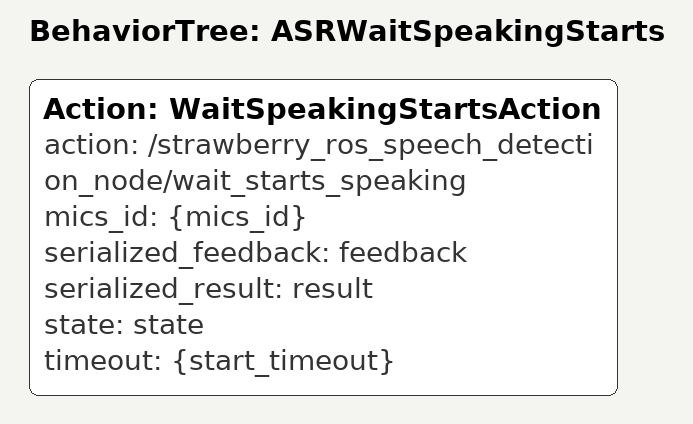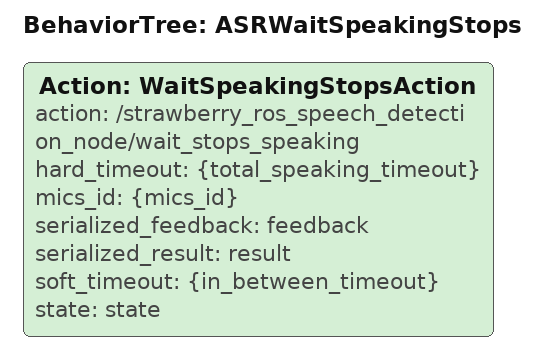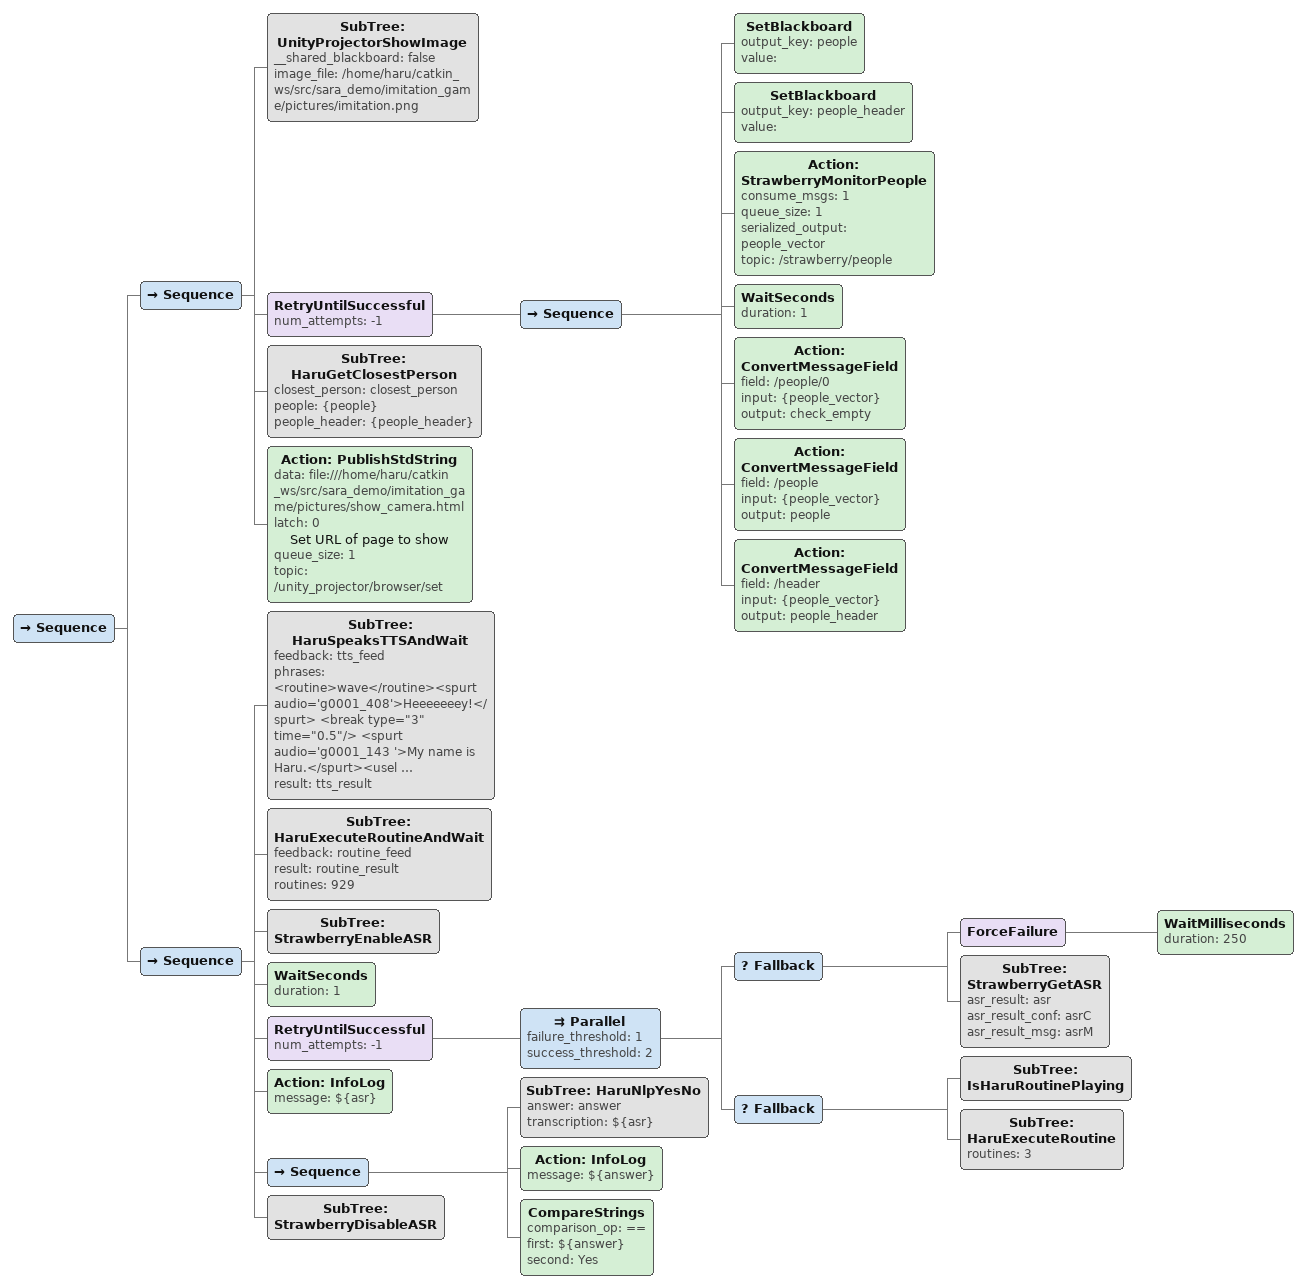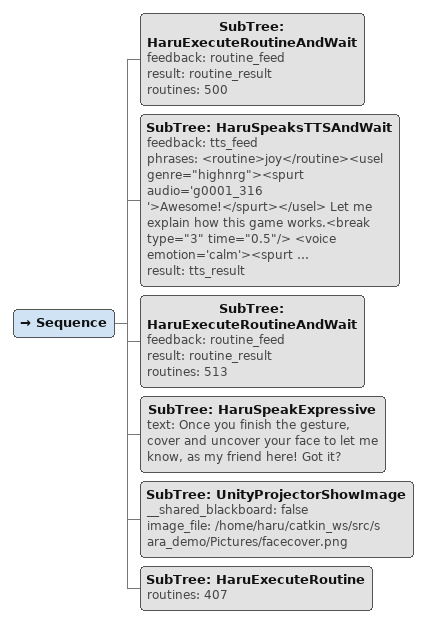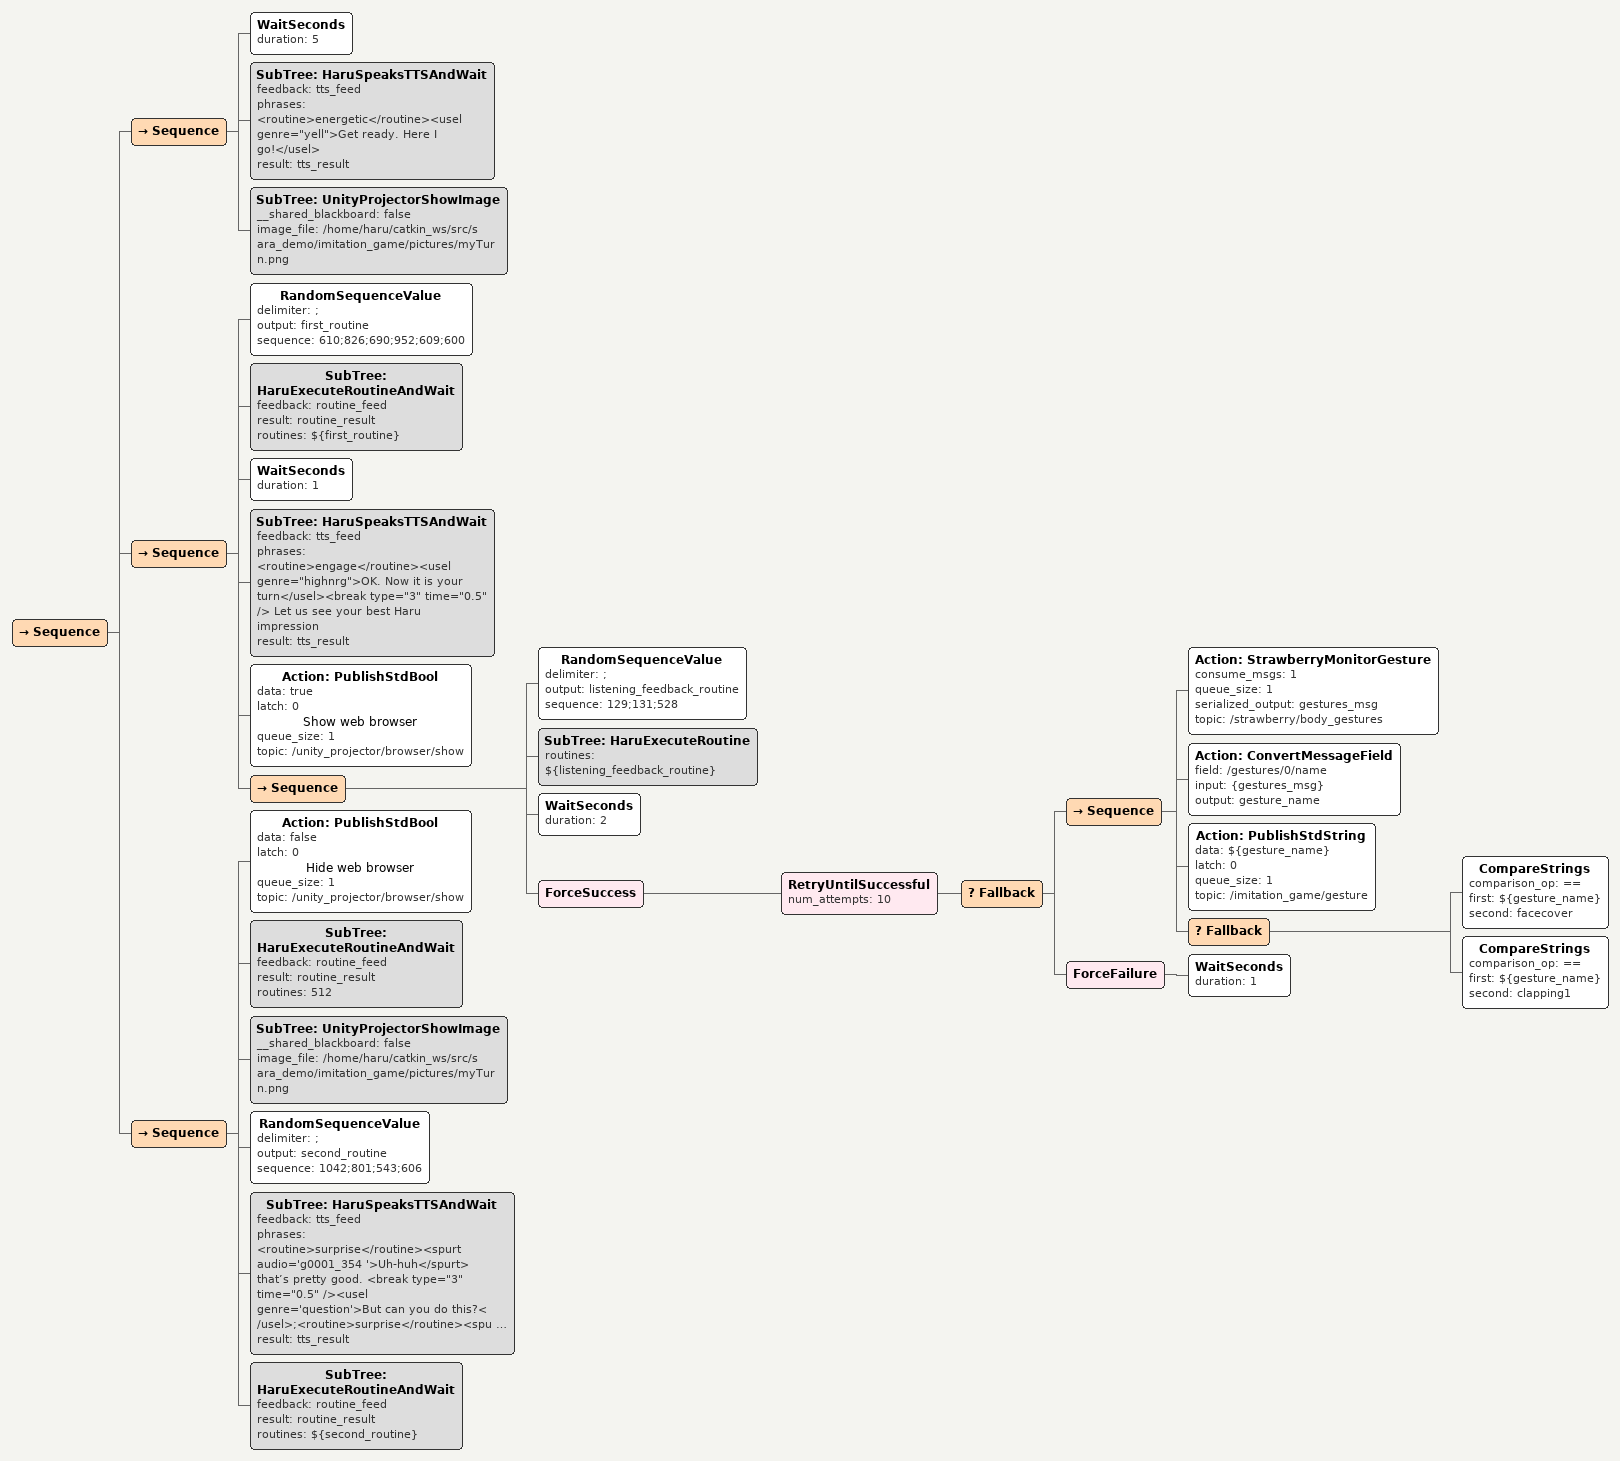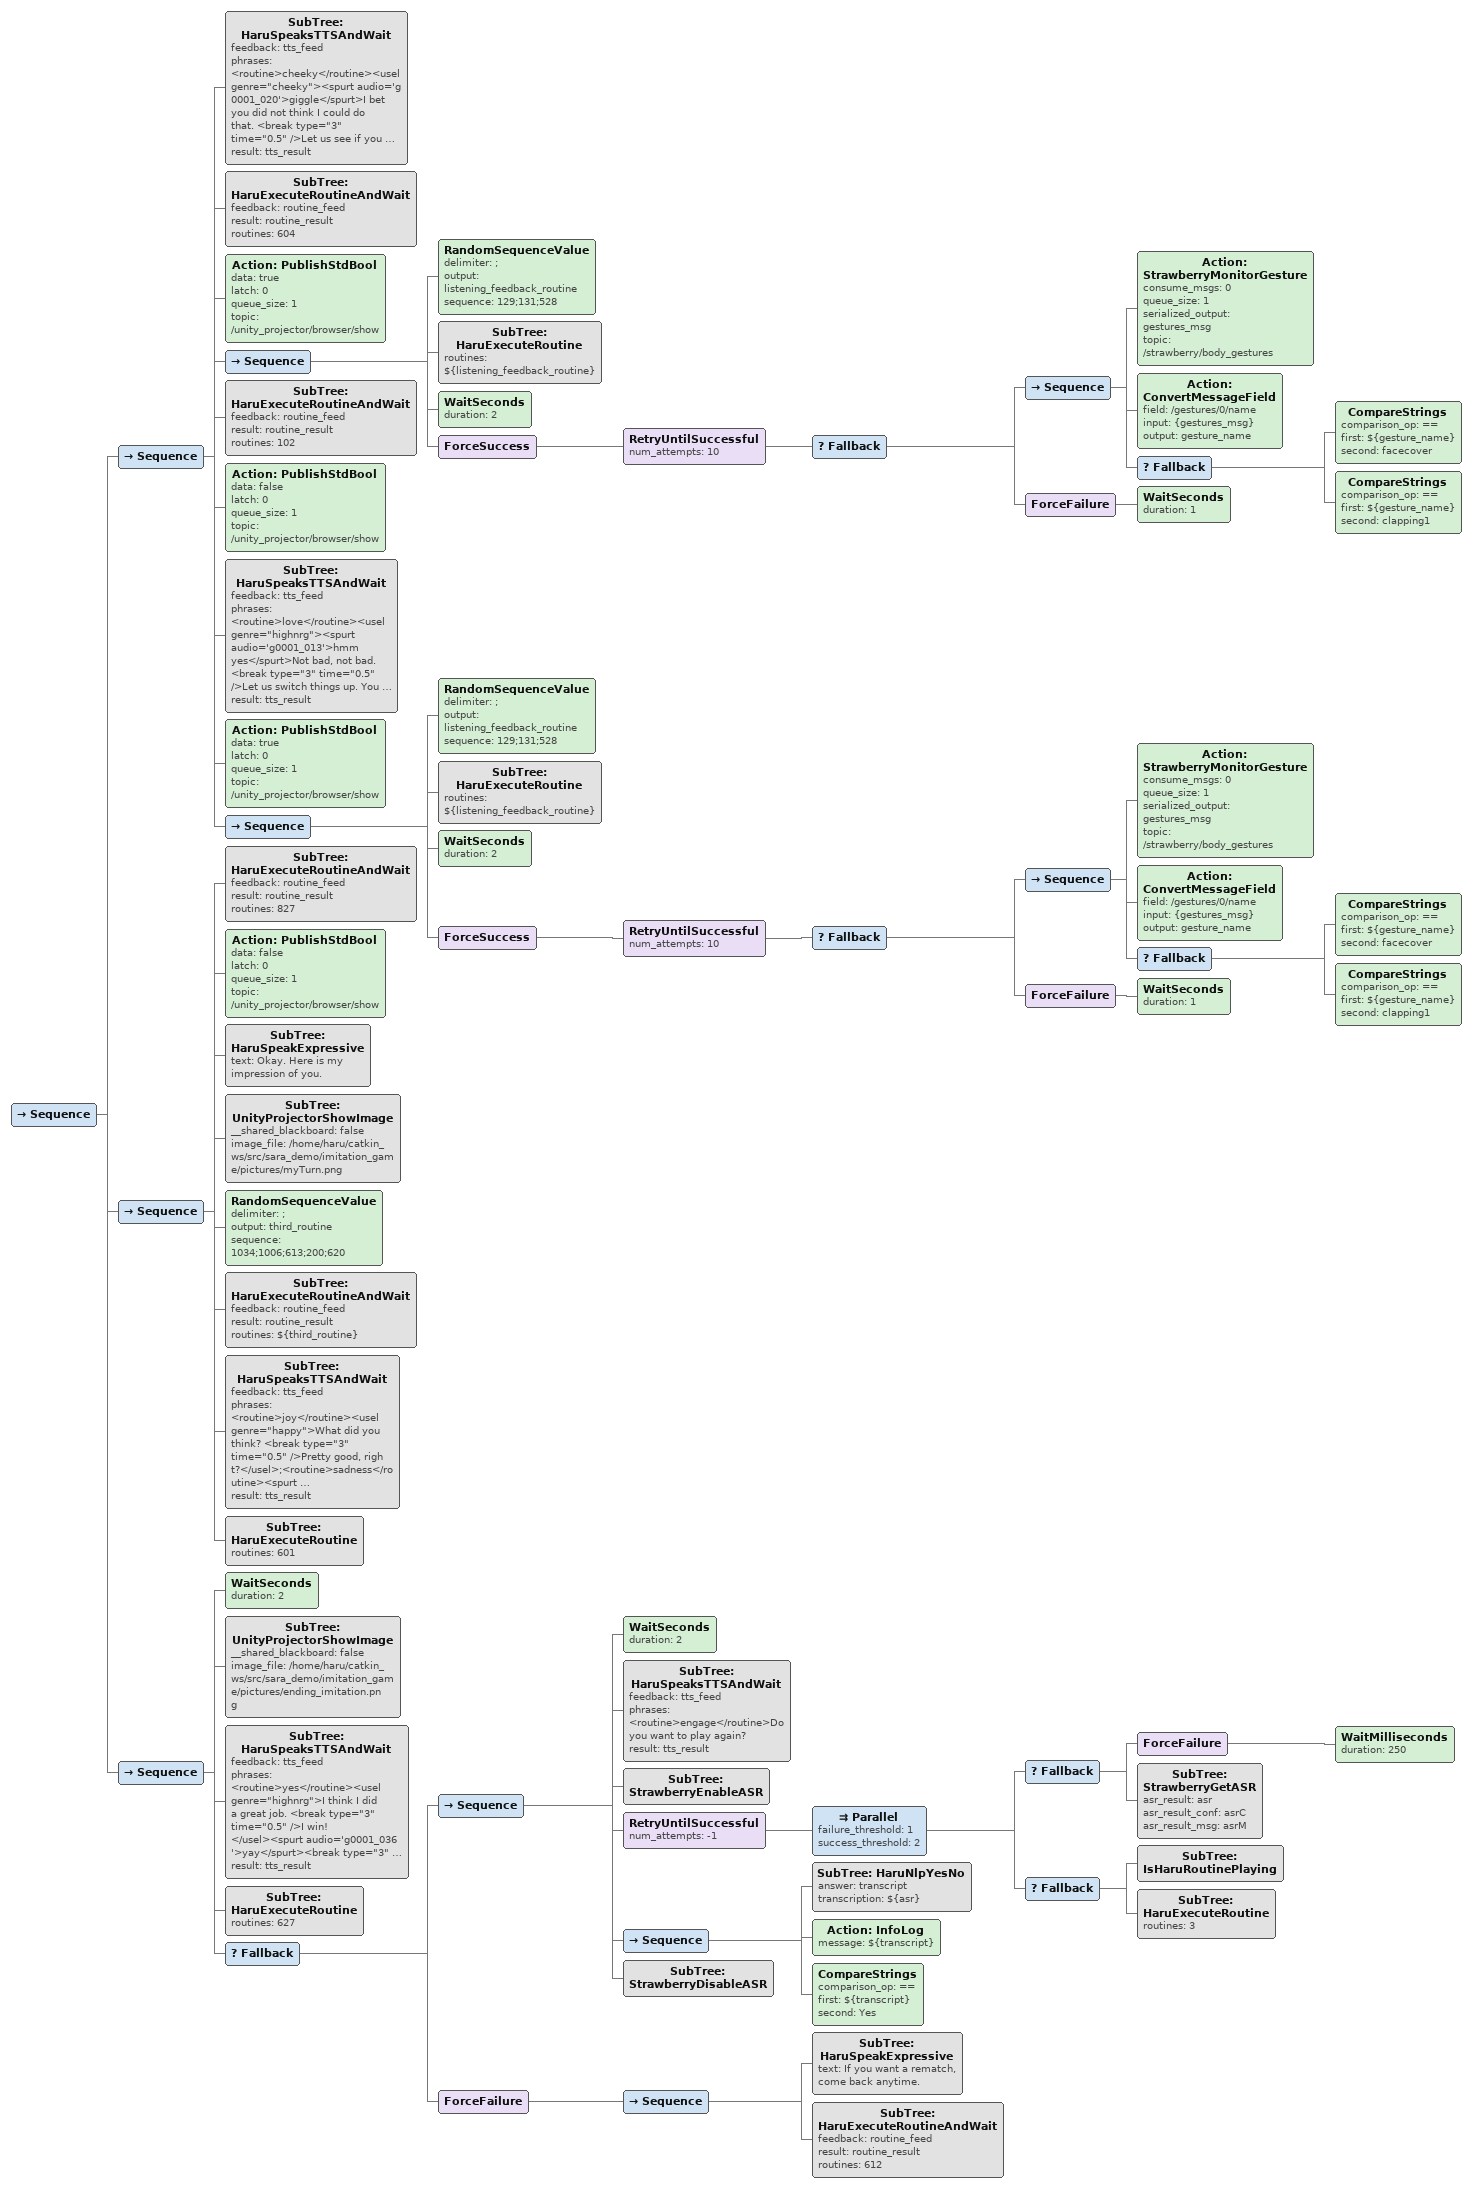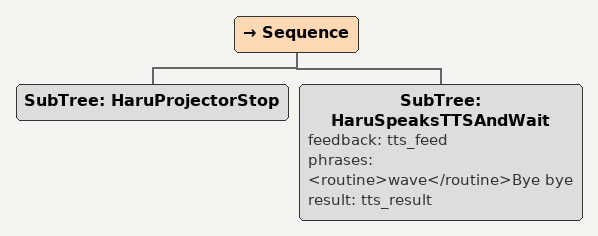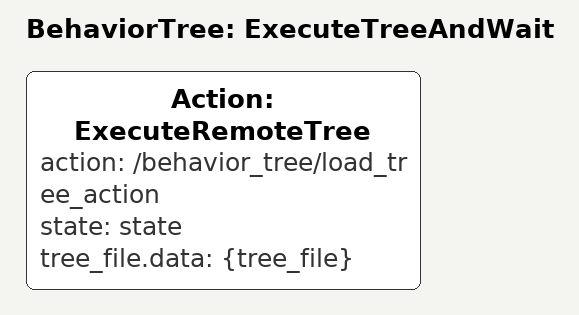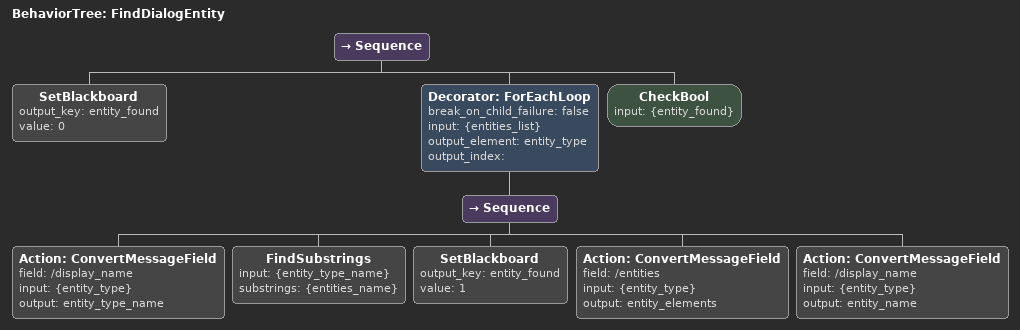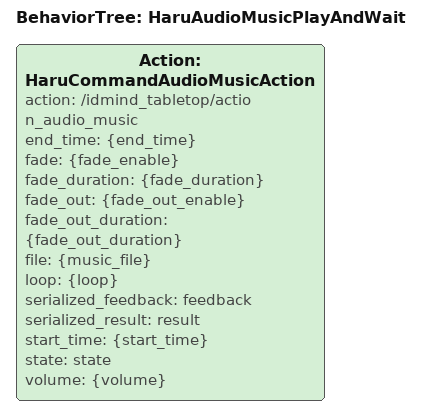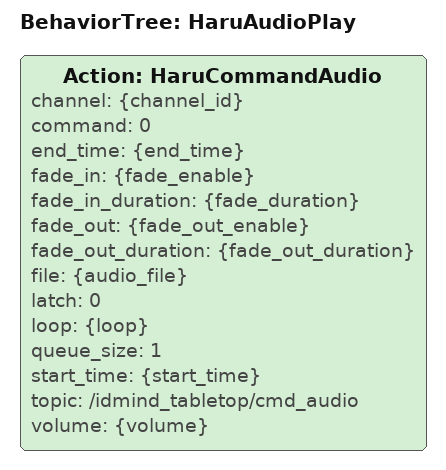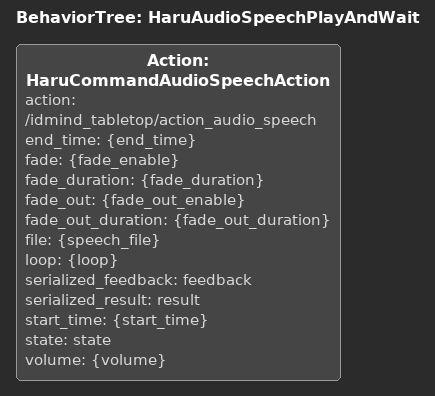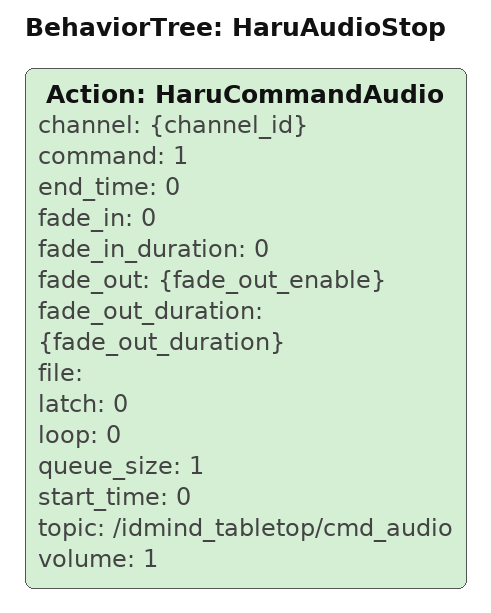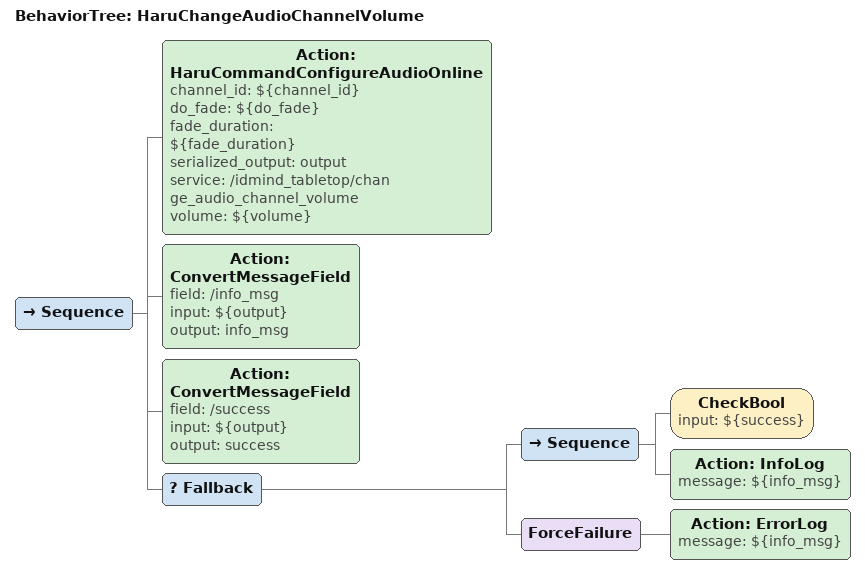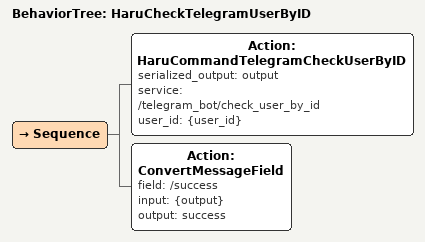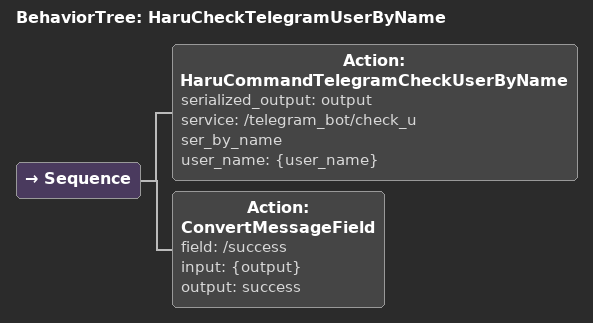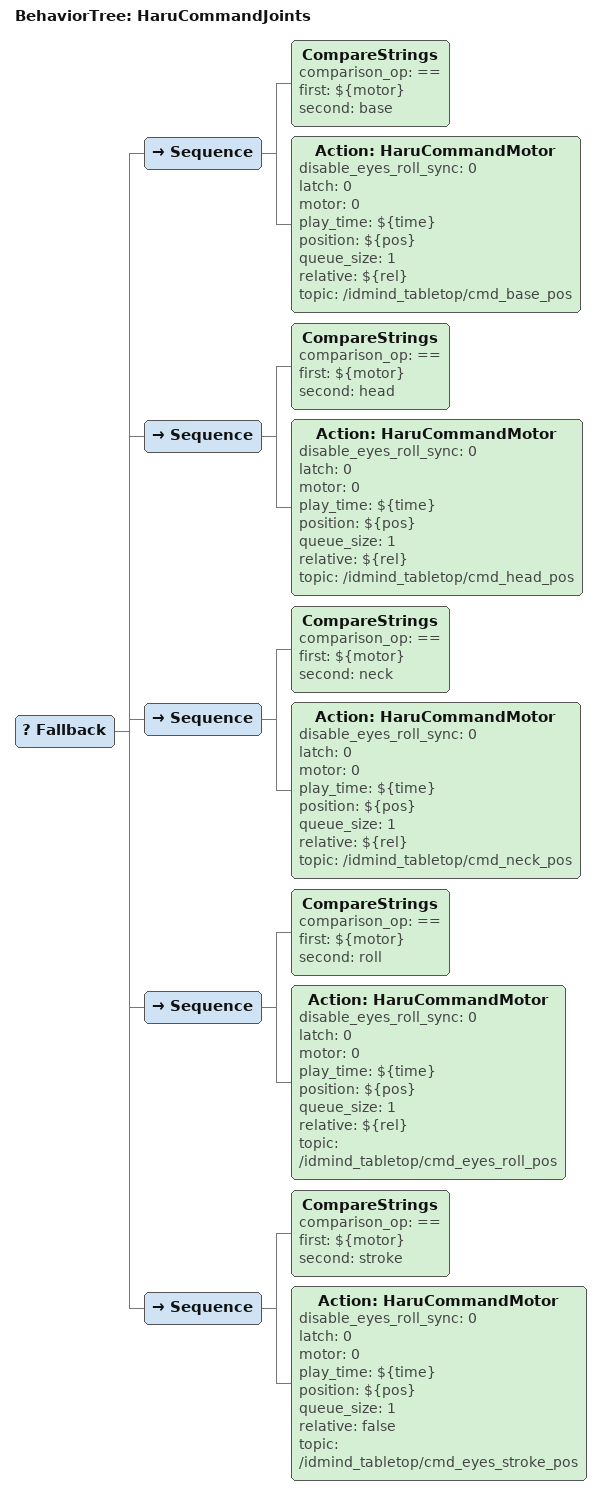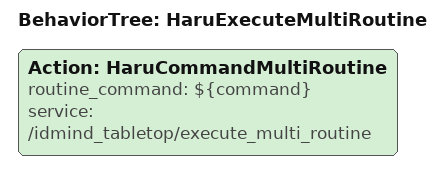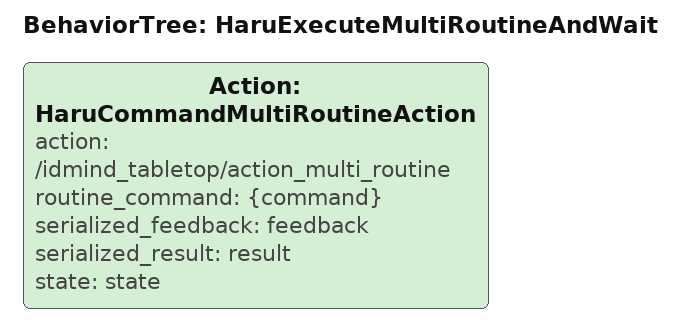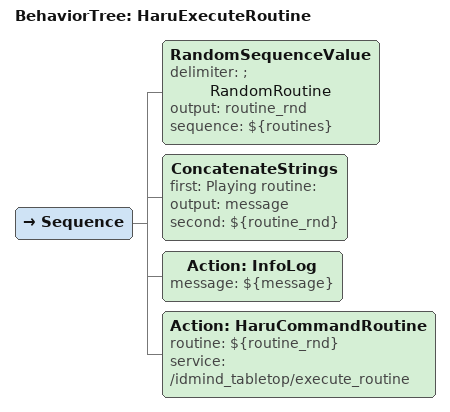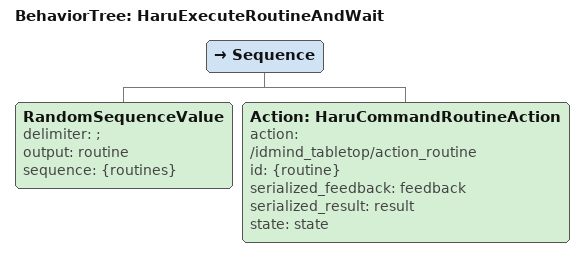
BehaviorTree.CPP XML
<BehaviorTree ID="ASRWaitSpeakingStarts">
    <Action ID="WaitSpeakingStartsAction" action="/strawberry_ros_speech_detection_node/wait_starts_speaking" mics_id="{mics_id}" serialized_feedback="feedback" serialized_result="result" state="state" timeout="{start_timeout}"/>
</BehaviorTree>

<BehaviorTree ID="ASRWaitSpeakingStops">
    <Action ID="WaitSpeakingStopsAction" action="/strawberry_ros_speech_detection_node/wait_stops_speaking" hard_timeout="{total_speaking_timeout}" mics_id="{mics_id}" serialized_feedback="feedback" serialized_result="result" soft_timeout="{in_between_timeout}" state="state"/>
</BehaviorTree>

<Sequence>
                <Sequence>
                    <SubTree ID="UnityProjectorShowImage" __shared_blackboard="false" image_file="/home/haru/catkin_ws/src/sara_demo/imitation_game/pictures/imitation.png"/>
                    <RetryUntilSuccessful num_attempts="-1">
                        <Sequence>
                            <SetBlackboard output_key="people" value=""/>
                            <SetBlackboard output_key="people_header" value=""/>
                            <Action ID="StrawberryMonitorPeople" consume_msgs="1" queue_size="1" serialized_output="people_vector" topic="/strawberry/people"/>
                            <WaitSeconds duration="1"/>
                            <Action ID="ConvertMessageField" field="/people/0" input="{people_vector}" output="check_empty"/>
                            <Action ID="ConvertMessageField" field="/people" input="{people_vector}" output="people"/>
                            <Action ID="ConvertMessageField" field="/header" input="{people_vector}" output="people_header"/>
                        </Sequence>
                    </RetryUntilSuccessful>
                    <SubTree ID="HaruGetClosestPerson" closest_person="closest_person" people="{people}" people_header="{people_header}"/>
                    <Action ID="PublishStdString" data="file:///home/haru/catkin_ws/src/sara_demo/imitation_game/pictures/show_camera.html" latch="0" name="Set URL of page to show" queue_size="1" topic="/unity_projector/browser/set"/>
                </Sequence>
                <Sequence>
                    <SubTree ID="HaruSpeaksTTSAndWait" feedback="tts_feed" phrases="&lt;routine>wave&lt;/routine>&lt;spurt audio='g0001_408'>Heeeeeeey!&lt;/spurt>
&lt;break type=&quot;3&quot; time=&quot;0.5&quot;/> &lt;spurt audio='g0001_143 '>My name is Haru.&lt;/spurt>&lt;usel genre='question'> Would you like to play the Imitation Game with me?&lt;/usel>" result="tts_result"/>
                    <SubTree ID="HaruExecuteRoutineAndWait" feedback="routine_feed" result="routine_result" routines="929"/>
                    <SubTree ID="StrawberryEnableASR"/>
                    <WaitSeconds duration="1"/>
                    <RetryUntilSuccessful num_attempts="-1">
                        <Parallel failure_threshold="1" success_threshold="2">
                            <Fallback>
                                <ForceFailure>
                                    <WaitMilliseconds duration="250"/>
                                </ForceFailure>
                                <SubTree ID="StrawberryGetASR" asr_result="asr" asr_result_conf="asrC" asr_result_msg="asrM"/>
                            </Fallback>
                            <Fallback>
                                <SubTree ID="IsHaruRoutinePlaying"/>
                                <SubTree ID="HaruExecuteRoutine" routines="3"/>
                            </Fallback>
                        </Parallel>
                    </RetryUntilSuccessful>
                    <Action ID="InfoLog" message="${asr}"/>
                    <Sequence>
                        <SubTree ID="HaruNlpYesNo" answer="answer" transcription="${asr}"/>
                        <Action ID="InfoLog" message="${answer}"/>
                        <CompareStrings comparison_op="==" first="${answer}" second="Yes"/>
                    </Sequence>
                    <SubTree ID="StrawberryDisableASR"/>
                </Sequence>
            </Sequence>

<Sequence>
    <SubTree ID="HaruExecuteRoutineAndWait" feedback="routine_feed" result="routine_result" routines="500"/>
    <SubTree ID="HaruSpeaksTTSAndWait" feedback="tts_feed" phrases="&lt;routine>joy&lt;/routine>&lt;usel genre=&quot;highnrg&quot;>&lt;spurt audio='g0001_316 '>Awesome!&lt;/spurt>&lt;/usel> Let me explain how this game works.&lt;break type=&quot;3&quot; time=&quot;0.5&quot;/> &lt;voice emotion='calm'>&lt;spurt audio='g0001_006'>clear throat&lt;/spurt>I am going to perform an action, and then you try to copy me. &lt;/voice> " result="tts_result"/>
    <SubTree ID="HaruExecuteRoutineAndWait" feedback="routine_feed" result="routine_result" routines="513"/>
    <SubTree ID="HaruSpeakExpressive" text="Once you finish the gesture, cover and uncover your face to let me know, as my friend here! Got it?"/>
    <SubTree ID="UnityProjectorShowImage" __shared_blackboard="false" image_file="/home/haru/catkin_ws/src/sara_demo/Pictures/facecover.png"/>
    <SubTree ID="HaruExecuteRoutine" routines="407"/>
</Sequence>

<Sequence>
    <Sequence>
        <WaitSeconds duration="5"/>
        <SubTree ID="HaruSpeaksTTSAndWait" feedback="tts_feed" phrases="&lt;routine>energetic&lt;/routine>&lt;usel genre=&quot;yell&quot;>Get ready. Here I go!&lt;/usel>" result="tts_result"/>
        <SubTree ID="UnityProjectorShowImage" __shared_blackboard="false" image_file="/home/haru/catkin_ws/src/sara_demo/imitation_game/pictures/myTurn.png"/>
    </Sequence>
    <Sequence>
        <RandomSequenceValue delimiter=";" output="first_routine" sequence="610;826;690;952;609;600"/>
        <SubTree ID="HaruExecuteRoutineAndWait" feedback="routine_feed" result="routine_result" routines="${first_routine}"/>
        <WaitSeconds duration="1"/>
        <SubTree ID="HaruSpeaksTTSAndWait" feedback="tts_feed" phrases="&lt;routine>engage&lt;/routine>&lt;usel genre=&quot;highnrg&quot;>OK. Now it is your turn&lt;/usel>&lt;break type=&quot;3&quot; time=&quot;0.5&quot; /> Let us see your best Haru impression " result="tts_result"/>
        <Action ID="PublishStdBool" data="true" latch="0" name="Show web browser" queue_size="1" topic="/unity_projector/browser/show"/>
        <Sequence>
            <RandomSequenceValue delimiter=";" output="listening_feedback_routine" sequence="129;131;528"/>
            <SubTree ID="HaruExecuteRoutine" routines="${listening_feedback_routine}"/>
            <WaitSeconds duration="2"/>
            <ForceSuccess>
                <RetryUntilSuccessful num_attempts="10">
                    <Fallback>
                        <Sequence>
                            <Action ID="StrawberryMonitorGesture" consume_msgs="1" queue_size="1" serialized_output="gestures_msg" topic="/strawberry/body_gestures"/>
                            <Action ID="ConvertMessageField" field="/gestures/0/name" input="{gestures_msg}" output="gesture_name"/>
                            <Action ID="PublishStdString" data="${gesture_name}" latch="0" queue_size="1" topic="/imitation_game/gesture"/>
                            <Fallback>
                                <CompareStrings comparison_op="==" first="${gesture_name}" second="facecover"/>
                                <CompareStrings comparison_op="==" first="${gesture_name}" second="clapping1"/>
                            </Fallback>
                        </Sequence>
                        <ForceFailure>
                            <WaitSeconds duration="1"/>
                        </ForceFailure>
                    </Fallback>
                </RetryUntilSuccessful>
            </ForceSuccess>
        </Sequence>
    </Sequence>
    <Sequence>
        <Action ID="PublishStdBool" data="false" latch="0" name="Hide web browser" queue_size="1" topic="/unity_projector/browser/show"/>
        <SubTree ID="HaruExecuteRoutineAndWait" feedback="routine_feed" result="routine_result" routines="512"/>
        <SubTree ID="UnityProjectorShowImage" __shared_blackboard="false" image_file="/home/haru/catkin_ws/src/sara_demo/imitation_game/pictures/myTurn.png"/>
        <RandomSequenceValue delimiter=";" output="second_routine" sequence="1042;801;543;606"/>
        <SubTree ID="HaruSpeaksTTSAndWait" feedback="tts_feed" phrases="&lt;routine>surprise&lt;/routine>&lt;spurt audio='g0001_354 '>Uh-huh&lt;/spurt> that’s pretty good. &lt;break type=&quot;3&quot; time=&quot;0.5&quot; />&lt;usel genre='question'>But can you do this?&lt;/usel>;&lt;routine>surprise&lt;/routine>&lt;spurt audio='g0001_037'>oh positive&lt;/spurt>&lt;usel genre=&quot;highnrg&quot;>That is not bad! &lt;break type=&quot;3&quot; time=&quot;0.5&quot; />&lt;/usel>&lt;usel genre='question'>But what if I did this instead?&lt;/usel>;&lt;routine>cheeky&lt;/routine>&lt;usel genre=&quot;highnrg&quot;>&lt;spurt audio='g0001_002'>tut tut&lt;/spurt>Not bad, not bad. But let us see how good you really are.&lt;/usel> " result="tts_result"/>
        <SubTree ID="HaruExecuteRoutineAndWait" feedback="routine_feed" result="routine_result" routines="${second_routine}"/>
    </Sequence>
</Sequence>

<Sequence>
                        <Sequence>
                            <SubTree ID="HaruSpeaksTTSAndWait" feedback="tts_feed" phrases="&lt;routine>cheeky&lt;/routine>&lt;usel genre=&quot;cheeky&quot;>&lt;spurt audio='g0001_020'>giggle&lt;/spurt>I bet you did not think I could do that. &lt;break type=&quot;3&quot; time=&quot;0.5&quot; />Let us see if you can match it&lt;/usel>;&lt;routine>cheeky&lt;/routine>&lt;usel genre=&quot;cheeky&quot;>You were not expecting that, were you? &lt;break type=&quot;3&quot; time=&quot;0.5&quot; />Your turn!&lt;/usel>;&lt;routine>cheeky&lt;/routine>&lt;voice emotion='happy'> Pretty impressive, right?&lt;break type=&quot;3&quot; time=&quot;0.5&quot; />Most robots can not do that!&lt;/voice>.&lt;break type=&quot;3&quot; time=&quot;0.5&quot; /> &lt;usel genre='question'>Can you?&lt;/usel>;&lt;routine>cheeky&lt;/routine>&lt;usel genre=&quot;cheeky&quot;>&lt;spurt audio='g0001_052'>gasp&lt;/spurt>Wow. &lt;break type=&quot;3&quot; time=&quot;0.5&quot; />Where did that come from?&lt;break type=&quot;3&quot; time=&quot;0.5&quot; /> I surprise myself sometimes. &lt;break type=&quot;3&quot; time=&quot;0.5&quot; />Can you do that?&lt;/usel>;&lt;routine>cheeky&lt;/routine>&lt;usel genre=&quot;highnrg&quot;>That took me a long time to learn, but my hard work paid off&lt;break type=&quot;3&quot; time=&quot;0.5&quot; />Now you try!&lt;/usel>" result="tts_result"/>
                            <SubTree ID="HaruExecuteRoutineAndWait" feedback="routine_feed" result="routine_result" routines="604"/>
                            <Action ID="PublishStdBool" data="true" latch="0" queue_size="1" topic="/unity_projector/browser/show"/>
                            <Sequence>
                                <RandomSequenceValue delimiter=";" output="listening_feedback_routine" sequence="129;131;528"/>
                                <SubTree ID="HaruExecuteRoutine" routines="${listening_feedback_routine}"/>
                                <WaitSeconds duration="2"/>
                                <ForceSuccess>
                                    <RetryUntilSuccessful num_attempts="10">
                                        <Fallback>
                                            <Sequence>
                                                <Action ID="StrawberryMonitorGesture" consume_msgs="0" queue_size="1" serialized_output="gestures_msg" topic="/strawberry/body_gestures"/>
                                                <Action ID="ConvertMessageField" field="/gestures/0/name" input="{gestures_msg}" output="gesture_name"/>
                                                <Fallback>
                                                    <CompareStrings comparison_op="==" first="${gesture_name}" second="facecover"/>
                                                    <CompareStrings comparison_op="==" first="${gesture_name}" second="clapping1"/>
                                                </Fallback>
                                            </Sequence>
                                            <ForceFailure>
                                                <WaitSeconds duration="1"/>
                                            </ForceFailure>
                                        </Fallback>
                                    </RetryUntilSuccessful>
                                </ForceSuccess>
                            </Sequence>
                            <SubTree ID="HaruExecuteRoutineAndWait" feedback="routine_feed" result="routine_result" routines="102"/>
                            <Action ID="PublishStdBool" data="false" latch="0" queue_size="1" topic="/unity_projector/browser/show"/>
                            <SubTree ID="HaruSpeaksTTSAndWait" feedback="tts_feed" phrases="&lt;routine>love&lt;/routine>&lt;usel genre=&quot;highnrg&quot;>&lt;spurt audio='g0001_013'>hmm yes&lt;/spurt>Not bad, not bad. &lt;break type=&quot;3&quot; time=&quot;0.5&quot; />Let us switch things up. You do something, and I will try and imitate you.&lt;break type=&quot;3&quot; time=&quot;0.5&quot; /> Ready? &lt;break type=&quot;3&quot; time=&quot;0.5&quot; />Go!
&lt;/usel>" result="tts_result"/>
                            <Action ID="PublishStdBool" data="true" latch="0" queue_size="1" topic="/unity_projector/browser/show"/>
                            <Sequence>
                                <RandomSequenceValue delimiter=";" output="listening_feedback_routine" sequence="129;131;528"/>
                                <SubTree ID="HaruExecuteRoutine" routines="${listening_feedback_routine}"/>
                                <WaitSeconds duration="2"/>
                                <ForceSuccess>
                                    <RetryUntilSuccessful num_attempts="10">
                                        <Fallback>
                                            <Sequence>
                                                <Action ID="StrawberryMonitorGesture" consume_msgs="0" queue_size="1" serialized_output="gestures_msg" topic="/strawberry/body_gestures"/>
                                                <Action ID="ConvertMessageField" field="/gestures/0/name" input="{gestures_msg}" output="gesture_name"/>
                                                <Fallback>
                                                    <CompareStrings comparison_op="==" first="${gesture_name}" second="facecover"/>
                                                    <CompareStrings comparison_op="==" first="${gesture_name}" second="clapping1"/>
                                                </Fallback>
                                            </Sequence>
                                            <ForceFailure>
                                                <WaitSeconds duration="1"/>
                                            </ForceFailure>
                                        </Fallback>
                                    </RetryUntilSuccessful>
                                </ForceSuccess>
                            </Sequence>
                        </Sequence>
                        <Sequence>
                            <SubTree ID="HaruExecuteRoutineAndWait" feedback="routine_feed" result="routine_result" routines="827"/>
                            <Action ID="PublishStdBool" data="false" latch="0" queue_size="1" topic="/unity_projector/browser/show"/>
                            <SubTree ID="HaruSpeakExpressive" text="Okay. Here is my impression of you. "/>
                            <SubTree ID="UnityProjectorShowImage" __shared_blackboard="false" image_file="/home/haru/catkin_ws/src/sara_demo/imitation_game/pictures/myTurn.png"/>
                            <RandomSequenceValue delimiter=";" output="third_routine" sequence="1034;1006;613;200;620"/>
                            <SubTree ID="HaruExecuteRoutineAndWait" feedback="routine_feed" result="routine_result" routines="${third_routine}"/>
                            <SubTree ID="HaruSpeaksTTSAndWait" feedback="tts_feed" phrases="&lt;routine>joy&lt;/routine>&lt;usel genre=&quot;happy&quot;>What did you think? &lt;break type=&quot;3&quot; time=&quot;0.5&quot; />Pretty good, right?&lt;/usel>;&lt;routine>sadness&lt;/routine>&lt;spurt audio='g0001_038'>oh negative&lt;/spurt>&lt;usel genre=&quot;sad&quot;>OK. That was not my best work.&lt;/usel> &lt;break type=&quot;3&quot; time=&quot;0.5&quot; />&lt;usel genre=&quot;cheeky&quot;>But you were not really being fair!&lt;/usel>
;&lt;routine>joy&lt;/routine>&lt;usel genre=&quot;highnrg&quot;>Nailed it! &lt;/usel> &lt;break type=&quot;3&quot; time=&quot;0.5&quot; />&lt;usel genre=&quot;whiny&quot;>But now I am dizzy.&lt;/usel> &lt;break type=&quot;3&quot; time=&quot;0.5&quot; />&lt;usel genre=&quot;serious&quot;>Anyway...&lt;/usel>;&lt;routine>joy&lt;/routine>&lt;usel genre=&quot;highnrg&quot;>That’s you. &lt;break type=&quot;3&quot; time=&quot;0.5&quot; />That’s what you look like to me.&lt;/usel>;&lt;routine>amused&lt;/routine>&lt;usel genre=&quot;highnrg&quot;>You should see your face.!&lt;/usel>&lt;spurt audio='g0001_050'>ha ha (sarcastic)&lt;/spurt>&lt;break type=&quot;3&quot; time=&quot;0.5&quot; /> &lt;usel genre=&quot;cheeky&quot;>You are stunned at how well I captured your essence.&lt;/usel>" result="tts_result"/>
                            <SubTree ID="HaruExecuteRoutine" routines="601"/>
                        </Sequence>
                        <Sequence>
                            <WaitSeconds duration="2"/>
                            <SubTree ID="UnityProjectorShowImage" __shared_blackboard="false" image_file="/home/haru/catkin_ws/src/sara_demo/imitation_game/pictures/ending_imitation.png"/>
                            <SubTree ID="HaruSpeaksTTSAndWait" feedback="tts_feed" phrases="&lt;routine>yes&lt;/routine>&lt;usel genre=&quot;highnrg&quot;>I think I did a great job. &lt;break type=&quot;3&quot; time=&quot;0.5&quot; />I win! &lt;/usel>&lt;spurt audio='g0001_036'>yay&lt;/spurt>&lt;break type=&quot;3&quot; time=&quot;0.5&quot; />&lt;usel genre=&quot;highnrg&quot;>But you put in a good effort.&lt;/usel> &lt;break type=&quot;3&quot; time=&quot;0.5&quot; />" result="tts_result"/>
                            <SubTree ID="HaruExecuteRoutine" routines="627"/>
                            <Fallback>
                                <Sequence>
                                    <WaitSeconds duration="2"/>
                                    <SubTree ID="HaruSpeaksTTSAndWait" feedback="tts_feed" phrases="&lt;routine>engage&lt;/routine>Do you want to play again?" result="tts_result"/>
                                    <SubTree ID="StrawberryEnableASR"/>
                                    <RetryUntilSuccessful num_attempts="-1">
                                        <Parallel failure_threshold="1" success_threshold="2">
                                            <Fallback>
                                                <ForceFailure>
                                                    <WaitMilliseconds duration="250"/>
                                                </ForceFailure>
                                                <SubTree ID="StrawberryGetASR" asr_result="asr" asr_result_conf="asrC" asr_result_msg="asrM"/>
                                            </Fallback>
                                            <Fallback>
                                                <SubTree ID="IsHaruRoutinePlaying"/>
                                                <SubTree ID="HaruExecuteRoutine" routines="3"/>
                                            </Fallback>
                                        </Parallel>
                                    </RetryUntilSuccessful>
                                    <Sequence>
                                        <SubTree ID="HaruNlpYesNo" answer="transcript" transcription="${asr}"/>
                                        <Action ID="InfoLog" message="${transcript}"/>
                                        <CompareStrings comparison_op="==" first="${transcript}" second="Yes"/>
                                    </Sequence>
                                    <SubTree ID="StrawberryDisableASR"/>
                                </Sequence>
                                <ForceFailure>
                                    <Sequence>
                                        <SubTree ID="HaruSpeakExpressive" text="If you want a rematch, come back anytime."/>
                                        <SubTree ID="HaruExecuteRoutineAndWait" feedback="routine_feed" result="routine_result" routines="612"/>
                                    </Sequence>
                                </ForceFailure>
                            </Fallback>
                        </Sequence>
                    </Sequence>

<Sequence>
    <SubTree ID="HaruProjectorStop"/>
    <SubTree ID="HaruSpeaksTTSAndWait" feedback="tts_feed" phrases="&lt;routine>wave&lt;/routine>Bye bye" result="tts_result"/>
</Sequence>

<BehaviorTree ID="ExecuteTreeAndWait">
    <Action ID="ExecuteRemoteTree" action="/behavior_tree/load_tree_action" state="state" tree_file.data="{tree_file}"/>
</BehaviorTree>

<BehaviorTree ID="FindDialogEntity">
    <Sequence>
        <SetBlackboard output_key="entity_found" value="0"/>
        <Decorator ID="ForEachLoop" break_on_child_failure="false" input="{entities_list}" output_element="entity_type" output_index="">
            <Sequence>
                <Action ID="ConvertMessageField" field="/display_name" input="{entity_type}" output="entity_type_name"/>
                <FindSubstrings input="{entity_type_name}" substrings="{entities_name}"/>
                <SetBlackboard output_key="entity_found" value="1"/>
                <Action ID="ConvertMessageField" field="/entities" input="{entity_type}" output="entity_elements"/>
                <Action ID="ConvertMessageField" field="/display_name" input="{entity_type}" output="entity_name"/>
            </Sequence>
        </Decorator>
        <CheckBool input="{entity_found}"/>
    </Sequence>
</BehaviorTree>

<BehaviorTree ID="HaruAudioMusicPlayAndWait">
    <Action ID="HaruCommandAudioMusicAction" action="/idmind_tabletop/action_audio_music" end_time="{end_time}" fade="{fade_enable}" fade_duration="{fade_duration}" fade_out="{fade_out_enable}" fade_out_duration="{fade_out_duration}" file="{music_file}" loop="{loop}" serialized_feedback="feedback" serialized_result="result" start_time="{start_time}" state="state" volume="{volume}"/>
</BehaviorTree>

<BehaviorTree ID="HaruAudioPlay">
    <Action ID="HaruCommandAudio" channel="{channel_id}" command="0" end_time="{end_time}" fade_in="{fade_enable}" fade_in_duration="{fade_duration}" fade_out="{fade_out_enable}" fade_out_duration="{fade_out_duration}" file="{audio_file}" latch="0" loop="{loop}" queue_size="1" start_time="{start_time}" topic="/idmind_tabletop/cmd_audio" volume="{volume}"/>
</BehaviorTree>

<BehaviorTree ID="HaruAudioSpeechPlayAndWait">
    <Action ID="HaruCommandAudioSpeechAction" action="/idmind_tabletop/action_audio_speech" end_time="{end_time}" fade="{fade_enable}" fade_duration="{fade_duration}" fade_out="{fade_out_enable}" fade_out_duration="{fade_out_duration}" file="{speech_file}" loop="{loop}" serialized_feedback="feedback" serialized_result="result" start_time="{start_time}" state="state" volume="{volume}"/>
</BehaviorTree>

<BehaviorTree ID="HaruAudioStop">
    <Action ID="HaruCommandAudio" channel="{channel_id}" command="1" end_time="0" fade_in="0" fade_in_duration="0" fade_out="{fade_out_enable}" fade_out_duration="{fade_out_duration}" file="" latch="0" loop="0" queue_size="1" start_time="0" topic="/idmind_tabletop/cmd_audio" volume="1"/>
</BehaviorTree>

<BehaviorTree ID="HaruChangeAudioChannelVolume">
    <Sequence>
        <Action ID="HaruCommandConfigureAudioOnline" channel_id="${channel_id}" do_fade="${do_fade}" fade_duration="${fade_duration}" serialized_output="output" service="/idmind_tabletop/change_audio_channel_volume" volume="${volume}"/>
        <Action ID="ConvertMessageField" field="/info_msg" input="${output}" output="info_msg"/>
        <Action ID="ConvertMessageField" field="/success" input="${output}" output="success"/>
        <Fallback>
            <Sequence>
                <CheckBool input="${success}"/>
                <Action ID="InfoLog" message="${info_msg}"/>
            </Sequence>
            <ForceFailure>
                <Action ID="ErrorLog" message="${info_msg}"/>
            </ForceFailure>
        </Fallback>
    </Sequence>
</BehaviorTree>

<BehaviorTree ID="HaruCheckTelegramUserByID">
    <Sequence>
        <Action ID="HaruCommandTelegramCheckUserByID" serialized_output="output" service="/telegram_bot/check_user_by_id" user_id="{user_id}"/>
        <Action ID="ConvertMessageField" field="/success" input="{output}" output="success"/>
    </Sequence>
</BehaviorTree>

<BehaviorTree ID="HaruCheckTelegramUserByName">
    <Sequence>
        <Action ID="HaruCommandTelegramCheckUserByName" serialized_output="output" service="/telegram_bot/check_user_by_name" user_name="{user_name}"/>
        <Action ID="ConvertMessageField" field="/success" input="{output}" output="success"/>
    </Sequence>
</BehaviorTree>

<BehaviorTree ID="HaruCommandJoints">
    <Fallback>
        <Sequence>
            <CompareStrings comparison_op="==" first="${motor}" second="base"/>
            <Action ID="HaruCommandMotor" disable_eyes_roll_sync="0" latch="0" motor="0" play_time="${time}" position="${pos}" queue_size="1" relative="${rel}" topic="/idmind_tabletop/cmd_base_pos"/>
        </Sequence>
        <Sequence>
            <CompareStrings comparison_op="==" first="${motor}" second="head"/>
            <Action ID="HaruCommandMotor" disable_eyes_roll_sync="0" latch="0" motor="0" play_time="${time}" position="${pos}" queue_size="1" relative="${rel}" topic="/idmind_tabletop/cmd_head_pos"/>
        </Sequence>
        <Sequence>
            <CompareStrings comparison_op="==" first="${motor}" second="neck"/>
            <Action ID="HaruCommandMotor" disable_eyes_roll_sync="0" latch="0" motor="0" play_time="${time}" position="${pos}" queue_size="1" relative="${rel}" topic="/idmind_tabletop/cmd_neck_pos"/>
        </Sequence>
        <Sequence>
            <CompareStrings comparison_op="==" first="${motor}" second="roll"/>
            <Action ID="HaruCommandMotor" disable_eyes_roll_sync="0" latch="0" motor="0" play_time="${time}" position="${pos}" queue_size="1" relative="${rel}" topic="/idmind_tabletop/cmd_eyes_roll_pos"/>
        </Sequence>
        <Sequence>
            <CompareStrings comparison_op="==" first="${motor}" second="stroke"/>
            <Action ID="HaruCommandMotor" disable_eyes_roll_sync="0" latch="0" motor="0" play_time="${time}" position="${pos}" queue_size="1" relative="false" topic="/idmind_tabletop/cmd_eyes_stroke_pos"/>
        </Sequence>
    </Fallback>
</BehaviorTree>

<BehaviorTree ID="HaruExecuteMultiRoutine">
    <Action ID="HaruCommandMultiRoutine" routine_command="${command}" service="/idmind_tabletop/execute_multi_routine"/>
</BehaviorTree>

<BehaviorTree ID="HaruExecuteMultiRoutineAndWait">
    <Action ID="HaruCommandMultiRoutineAction" action="/idmind_tabletop/action_multi_routine" routine_command="{command}" serialized_feedback="feedback" serialized_result="result" state="state"/>
</BehaviorTree>

<BehaviorTree ID="HaruExecuteRoutine">
    <Sequence>
        <RandomSequenceValue delimiter=";" name="RandomRoutine" output="routine_rnd" sequence="${routines}"/>
        <ConcatenateStrings first="Playing routine: " output="message" second="${routine_rnd}"/>
        <Action ID="InfoLog" message="${message}"/>
        <Action ID="HaruCommandRoutine" routine="${routine_rnd}" service="/idmind_tabletop/execute_routine"/>
    </Sequence>
</BehaviorTree>

<BehaviorTree ID="HaruExecuteRoutineAndWait">
    <Sequence>
        <RandomSequenceValue delimiter=";" output="routine" sequence="{routines}"/>
        <Action ID="HaruCommandRoutineAction" action="/idmind_tabletop/action_routine" id="{routine}" serialized_feedback="feedback" serialized_result="result" state="state"/>
    </Sequence>
</BehaviorTree>
